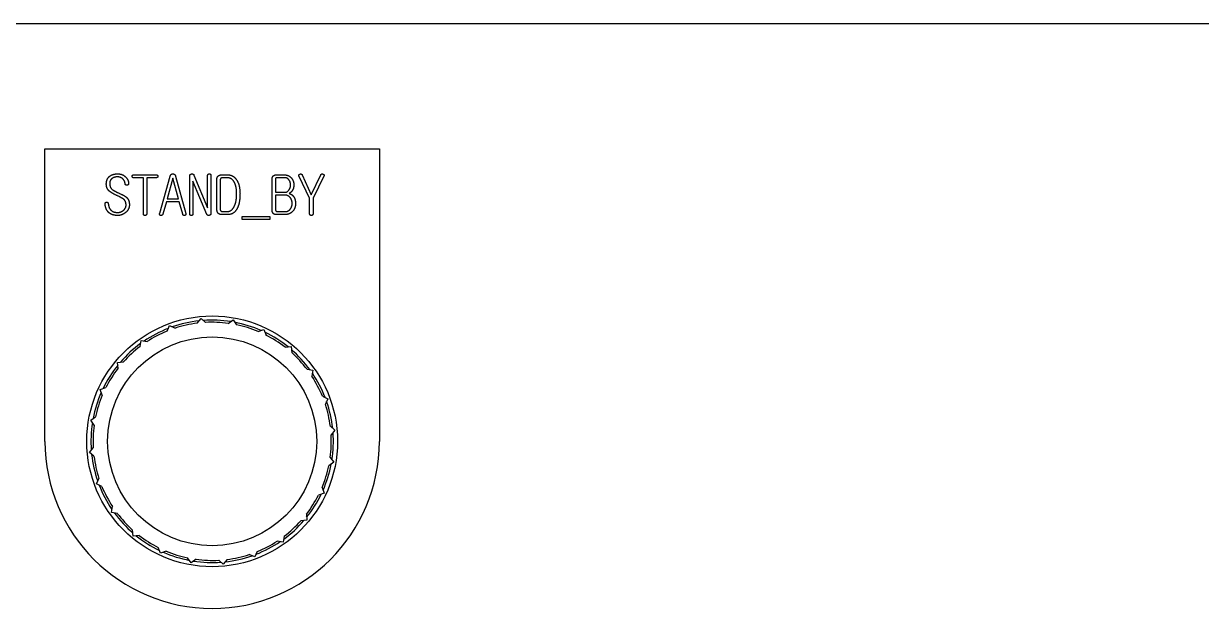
# Model space of a CAD drawing. Extents: x 109308 to 114204, y 60901 to 64142.
# Drawn here: x 112116.6 to 112257.5, y 62965.4 to 63035.4 of the extents above; entities that cross this region are included whole.
import ezdxf

# ---------------------------------------------------------------- set-up
doc = ezdxf.new("R2010")
doc.units = 0
doc.header["$LTSCALE"] = 10
doc.header["$MEASUREMENT"] = 0
doc.layers.get('0').update_dxf_attribs({"linetype": 'CONTINUOUS'})
doc.layers.add('가시적인_것_ISO_', color=3, linetype='CONTINUOUS')

# ---------------------------------------------------------------- blocks, each defined once
blk = doc.blocks.new('44Q1XC')
at = {"layer": '가시적인_것_ISO_'}
for p, q in [((16845.93, 5948.59), (17355.93, 5948.59)), ((17140.93, 5933.59), (17180.93, 5933.59)), ((17140.93, 5898.59), (17140.93, 5933.59)), ((17180.93, 5933.59), (17180.93, 5898.59)), ((17149.58, 5930.6), (17149.65, 5930.6)), ((17151.53, 5930.49), (17154.23, 5930.49)), ((17152.7, 5930.13), (17151.53, 5930.13)), ((17152.7, 5925.81), (17152.7, 5930.13)), ((17153.1, 5930.13), (17153.1, 5925.81)), ((17154.23, 5930.13), (17153.1, 5930.13)), ((17154.67, 5925.9), (17155.9, 5930.33)), ((17156.23, 5930.08), (17155.55, 5927.63)), ((17156.9, 5927.63), (17156.23, 5930.08)), ((17156.56, 5930.33), (17157.78, 5925.86)), ((17158.24, 5925.84), (17158.24, 5930.31)), ((17158.75, 5930.46), (17160.39, 5926.54)), ((17160.39, 5926.54), (17160.39, 5930.43)), ((17160.79, 5930.43), (17160.79, 5925.89)), ((17162.15, 5930.49), (17162.78, 5930.49)), ((17162.79, 5930.13), (17162.18, 5930.13)), ((17168.1, 5926.22), (17168.1, 5929.97)), ((17168.7, 5930.49), (17169.53, 5930.49)), ((17169.67, 5930.13), (17168.71, 5930.13)), ((17172.59, 5927.69), (17171.32, 5930.3)), ((17171.68, 5930.5), (17172.79, 5928.11)), ((17172.79, 5928.11), (17173.91, 5930.47)), ((17174.29, 5930.32), (17173, 5927.69)), ((17158.63, 5929.74), (17158.63, 5925.84)), ((17160.31, 5925.75), (17158.63, 5929.74)), ((17161.49, 5926.4), (17161.49, 5929.91)), ((17161.89, 5929.85), (17161.89, 5926.4)), ((17168.5, 5929.93), (17168.5, 5928.4)), ((17149.57, 5928), (17149.5, 5928.03)), ((17155.45, 5927.27), (17155.04, 5925.78)), ((17156.99, 5927.27), (17155.45, 5927.27)), ((17155.55, 5927.63), (17156.9, 5927.63)), ((17157.41, 5925.76), (17156.99, 5927.27)), ((17168.5, 5928.4), (17169.65, 5928.4)), ((17169.69, 5928.05), (17168.5, 5928.05)), ((17168.5, 5928.05), (17168.5, 5926.35)), ((17172.59, 5925.83), (17172.59, 5927.69)), ((17173, 5927.69), (17173, 5925.83)), ((17162.79, 5925.73), (17162.07, 5925.73)), ((17162.18, 5926.09), (17162.75, 5926.09)), ((17169.67, 5925.73), (17168.56, 5925.73)), ((17168.74, 5926.09), (17169.71, 5926.09)), ((17164.51, 5925.5), (17167.83, 5925.5)), ((17164.51, 5925.13), (17164.51, 5925.5)), ((17167.83, 5925.13), (17164.51, 5925.13)), ((17167.83, 5925.5), (17167.83, 5925.13)), ((17159.14, 5912.73), (17159.6, 5913.28)), ((17159.6, 5913.28), (17160.15, 5912.82)), ((17162.86, 5912.71), (17163.45, 5913.13)), ((17163.45, 5913.13), (17163.86, 5912.54)), ((17155.54, 5911.78), (17155.84, 5912.44)), ((17155.84, 5912.44), (17156.49, 5912.13)), ((17166.45, 5911.73), (17167.12, 5911.98)), ((17167.12, 5911.98), (17167.37, 5911.3)), ((17152.31, 5909.94), (17152.43, 5910.65)), ((17152.43, 5910.65), (17153.14, 5910.52)), ((17169.66, 5909.86), (17170.38, 5909.92)), ((17170.38, 5909.92), (17170.44, 5909.2)), ((17149.6, 5908.04), (17150.32, 5908.1)), ((17149.67, 5907.32), (17149.6, 5908.04)), ((17172.28, 5907.21), (17172.99, 5907.09)), ((17172.99, 5907.09), (17172.86, 5906.38)), ((17147.54, 5904.78), (17148.22, 5905.03)), ((17147.79, 5904.11), (17147.54, 5904.78)), ((17174.12, 5903.98), (17174.78, 5903.68)), ((17174.78, 5903.68), (17174.47, 5903.03)), ((17146.4, 5901.11), (17146.99, 5901.52)), ((17146.81, 5900.52), (17146.4, 5901.11)), ((17175.07, 5900.39), (17175.62, 5899.92)), ((17175.62, 5899.92), (17175.16, 5899.37)), ((17146.24, 5897.26), (17146.7, 5897.81)), ((17146.79, 5896.8), (17146.24, 5897.26)), ((17175.05, 5896.67), (17175.47, 5896.08)), ((17175.47, 5896.08), (17174.88, 5895.66)), ((17147.09, 5893.5), (17147.39, 5894.16)), ((17147.74, 5893.2), (17147.09, 5893.5)), ((17174.32, 5892.4), (17173.64, 5892.15)), ((17174.07, 5893.08), (17174.32, 5892.4)), ((17148.88, 5890.09), (17149, 5890.8)), ((17149.59, 5889.97), (17148.88, 5890.09)), ((17172.26, 5889.15), (17171.54, 5889.08)), ((17172.2, 5889.86), (17172.26, 5889.15)), ((17151.49, 5887.26), (17151.42, 5887.98)), ((17152.2, 5887.33), (17151.49, 5887.26)), ((17169.43, 5886.54), (17168.72, 5886.66)), ((17169.55, 5887.25), (17169.43, 5886.54)), ((17154.74, 5885.2), (17154.49, 5885.88)), ((17155.42, 5885.45), (17154.74, 5885.2)), ((17166.02, 5884.75), (17165.37, 5885.05)), ((17166.32, 5885.4), (17166.02, 5884.75)), ((17158.42, 5884.06), (17158, 5884.65)), ((17159, 5884.47), (17158.42, 5884.06)), ((17162.26, 5883.9), (17161.71, 5884.36)), ((17162.72, 5884.45), (17162.26, 5883.9))]:
    blk.add_line(p, q, dxfattribs=at)
for radius in [15, 12.5]:
    blk.add_circle((17160.93, 5898.59), radius, dxfattribs=at)
for radius, start, end in [(14.5, 81.1815, 94.1884), (14.5, 111.1815, 124.1884), (14.25, 112.2323, 123.1375), (14.5, 96.1815, 109.1884), (14.25, 97.2323, 108.1375), (14.25, 82.2323, 93.1375), (14.5, 66.1815, 79.1884), (14.25, 67.2323, 78.1375), (14.5, 51.1815, 64.1884), (14.5, 126.1815, 139.1884), (14.25, 52.2323, 63.1375), (14.25, 127.2323, 138.1375), (14.5, 36.1815, 49.1884), (14.25, 37.2323, 48.1375), (14.5, 141.1815, 154.1884), (14.25, 142.2323, 153.1375), (14.25, 22.2323, 33.1375), (14.5, 21.1815, 34.1884), (14.5, 156.1815, 169.1884), (14.25, 157.2323, 168.1375), (14.5, 6.1815, 19.1884), (14.25, 7.2323, 18.1375), (14.5, 171.1815, 184.1884), (14.25, 172.2323, 183.1375), (14.25, 352.2323, 3.1375), (14.5, 351.1815, 4.1884), (20, 180, 0), (14.5, 186.1815, 199.1884), (14.25, 187.2323, 198.1375), (14.25, 337.2323, 348.1375), (14.5, 336.1815, 349.1884), (14.5, 201.1815, 214.1884), (14.25, 202.2323, 213.1375), (14.25, 322.2323, 333.1375), (14.5, 321.1815, 334.1884), (14.5, 216.1815, 229.1884), (14.25, 217.2323, 228.1375), (14.5, 306.1815, 319.1884), (14.25, 307.2323, 318.1375), (14.5, 231.1815, 244.1884), (14.25, 232.2323, 243.1375), (14.5, 291.1815, 304.1884), (14.25, 292.2323, 303.1375), (14.5, 246.1815, 259.1884), (14.25, 247.2323, 258.1375), (14.5, 276.1815, 289.1884), (14.25, 277.2323, 288.1375), (14.5, 261.1815, 274.1884), (14.25, 262.2323, 273.1375)]:
    blk.add_arc((17160.93, 5898.59), radius, start, end, dxfattribs=at)
for points in [[(17148.27, 5929.39), (17148.27, 5929.97), (17148.65, 5930.3)], [(17148.65, 5930.3), (17149.01, 5930.6), (17149.58, 5930.6)], [(17148.96, 5930.05), (17148.68, 5929.84), (17148.68, 5929.51)], [(17149.6, 5930.24), (17149.23, 5930.24), (17148.96, 5930.05)], [(17150.21, 5930.03), (17149.95, 5930.24), (17149.6, 5930.24)], [(17149.65, 5930.6), (17150.2, 5930.6), (17150.57, 5930.24)], [(17150.52, 5929.41), (17150.48, 5929.8), (17150.21, 5930.03)], [(17150.57, 5930.24), (17150.9, 5929.92), (17150.94, 5929.49)], [(17151.37, 5930.32), (17151.36, 5930.49), (17151.53, 5930.49)], [(17151.53, 5930.13), (17151.38, 5930.13), (17151.37, 5930.32)], [(17154.23, 5930.49), (17154.32, 5930.49), (17154.38, 5930.44)], [(17154.39, 5930.19), (17154.34, 5930.13), (17154.23, 5930.13)], [(17154.38, 5930.44), (17154.43, 5930.39), (17154.44, 5930.32)], [(17154.44, 5930.32), (17154.45, 5930.24), (17154.39, 5930.19)], [(17155.9, 5930.33), (17155.99, 5930.6), (17156.23, 5930.6)], [(17156.23, 5930.6), (17156.46, 5930.59), (17156.56, 5930.33)], [(17158.24, 5930.31), (17158.24, 5930.43), (17158.3, 5930.51)], [(17158.3, 5930.51), (17158.36, 5930.57), (17158.46, 5930.59)], [(17158.46, 5930.59), (17158.55, 5930.61), (17158.63, 5930.57)], [(17158.63, 5930.57), (17158.71, 5930.54), (17158.75, 5930.46)], [(17160.39, 5930.43), (17160.39, 5930.51), (17160.45, 5930.56)], [(17160.45, 5930.56), (17160.51, 5930.6), (17160.59, 5930.6)], [(17160.59, 5930.6), (17160.66, 5930.6), (17160.72, 5930.56)], [(17160.72, 5930.56), (17160.79, 5930.51), (17160.79, 5930.43)], [(17161.49, 5929.91), (17161.49, 5930.2), (17161.66, 5930.35)], [(17161.66, 5930.35), (17161.82, 5930.49), (17162.15, 5930.49)], [(17161.97, 5930.06), (17161.89, 5929.98), (17161.89, 5929.85)], [(17162.18, 5930.13), (17162.04, 5930.13), (17161.97, 5930.06)], [(17162.78, 5930.49), (17163.47, 5930.49), (17163.87, 5929.86)], [(17163.55, 5929.64), (17163.26, 5930.13), (17162.79, 5930.13)], [(17168.1, 5929.97), (17168.1, 5930.23), (17168.24, 5930.35)], [(17168.24, 5930.35), (17168.38, 5930.49), (17168.7, 5930.49)], [(17168.55, 5930.1), (17168.5, 5930.04), (17168.5, 5929.93)], [(17168.71, 5930.13), (17168.6, 5930.13), (17168.55, 5930.1)], [(17169.53, 5930.49), (17170.01, 5930.49), (17170.34, 5930.18)], [(17170.12, 5929.87), (17169.93, 5930.13), (17169.67, 5930.13)], [(17170.34, 5930.18), (17170.7, 5929.84), (17170.7, 5929.27)], [(17171.32, 5930.3), (17171.27, 5930.39), (17171.31, 5930.46)], [(17171.31, 5930.46), (17171.34, 5930.53), (17171.42, 5930.57)], [(17171.42, 5930.57), (17171.49, 5930.61), (17171.56, 5930.59)], [(17171.56, 5930.59), (17171.64, 5930.58), (17171.68, 5930.5)], [(17173.91, 5930.47), (17173.95, 5930.56), (17174.04, 5930.59)], [(17174.04, 5930.59), (17174.11, 5930.61), (17174.19, 5930.58)], [(17174.19, 5930.58), (17174.27, 5930.55), (17174.3, 5930.48)], [(17174.3, 5930.48), (17174.34, 5930.41), (17174.29, 5930.32)], [(17148.62, 5928.54), (17148.27, 5928.86), (17148.27, 5929.39)], [(17149.5, 5928.03), (17148.84, 5928.34), (17148.62, 5928.54)], [(17148.68, 5929.51), (17148.68, 5929.05), (17148.86, 5928.84)], [(17148.86, 5928.84), (17149.04, 5928.63), (17149.65, 5928.35)], [(17150.59, 5929.27), (17150.52, 5929.32), (17150.52, 5929.41)], [(17150.74, 5929.23), (17150.66, 5929.23), (17150.59, 5929.27)], [(17150.88, 5929.31), (17150.83, 5929.25), (17150.74, 5929.23)], [(17150.94, 5929.49), (17150.94, 5929.38), (17150.88, 5929.31)], [(17163.86, 5928.22), (17163.86, 5929.12), (17163.55, 5929.64)], [(17163.87, 5929.86), (17164.26, 5929.24), (17164.26, 5928.22)], [(17169.65, 5928.4), (17169.92, 5928.4), (17170.11, 5928.68)], [(17170.11, 5928.68), (17170.31, 5928.94), (17170.31, 5929.27)], [(17170.31, 5929.27), (17170.31, 5929.61), (17170.12, 5929.87)], [(17170.56, 5928.68), (17170.41, 5928.4), (17170.13, 5928.26)], [(17170.7, 5929.27), (17170.7, 5928.93), (17170.56, 5928.68)], [(17148.12, 5926.98), (17148.11, 5927.08), (17148.16, 5927.15)], [(17148.16, 5927.15), (17148.22, 5927.21), (17148.29, 5927.22)], [(17148.29, 5927.22), (17148.37, 5927.23), (17148.43, 5927.18)], [(17148.43, 5927.18), (17148.49, 5927.12), (17148.51, 5927.01)], [(17150.38, 5927.53), (17150.2, 5927.7), (17149.57, 5928)], [(17149.65, 5928.35), (17150.44, 5928), (17150.68, 5927.8)], [(17150.63, 5926.88), (17150.63, 5927.3), (17150.38, 5927.53)], [(17150.68, 5927.8), (17151.03, 5927.49), (17151.03, 5926.92)], [(17163.51, 5926.6), (17163.86, 5927.17), (17163.86, 5928.22)], [(17164.26, 5928.22), (17164.26, 5927.16), (17163.96, 5926.53)], [(17170.28, 5927.74), (17170.04, 5928.05), (17169.69, 5928.05)], [(17170.13, 5928.26), (17170.42, 5928.18), (17170.62, 5927.95)], [(17170.5, 5927.06), (17170.5, 5927.46), (17170.28, 5927.74)], [(17170.62, 5927.95), (17170.9, 5927.62), (17170.9, 5927.06)], [(17148.61, 5925.93), (17148.18, 5926.27), (17148.12, 5926.98)], [(17148.51, 5927.01), (17148.56, 5926.47), (17148.88, 5926.21)], [(17149.65, 5925.62), (17148.99, 5925.62), (17148.61, 5925.93)], [(17148.88, 5926.21), (17149.16, 5925.98), (17149.63, 5925.98)], [(17149.63, 5925.98), (17149.96, 5925.98), (17150.26, 5926.19)], [(17150.56, 5925.96), (17150.15, 5925.62), (17149.65, 5925.62)], [(17150.26, 5926.19), (17150.63, 5926.45), (17150.63, 5926.88)], [(17151.03, 5926.92), (17151.03, 5926.34), (17150.56, 5925.96)], [(17152.76, 5925.67), (17152.7, 5925.72), (17152.7, 5925.81)], [(17153.1, 5925.81), (17153.1, 5925.72), (17153.03, 5925.67)], [(17154.66, 5925.71), (17154.62, 5925.79), (17154.67, 5925.9)], [(17155.04, 5925.78), (17155, 5925.69), (17154.93, 5925.65)], [(17157.5, 5925.63), (17157.42, 5925.67), (17157.41, 5925.76)], [(17157.78, 5925.86), (17157.81, 5925.77), (17157.76, 5925.7)], [(17158.29, 5925.67), (17158.24, 5925.74), (17158.24, 5925.84)], [(17158.63, 5925.84), (17158.63, 5925.73), (17158.57, 5925.67)], [(17160.59, 5925.63), (17160.39, 5925.57), (17160.31, 5925.75)], [(17160.79, 5925.89), (17160.79, 5925.68), (17160.59, 5925.63)], [(17161.64, 5925.9), (17161.49, 5926.08), (17161.49, 5926.4)], [(17162.07, 5925.73), (17161.78, 5925.73), (17161.64, 5925.9)], [(17161.89, 5926.4), (17161.89, 5926.25), (17161.97, 5926.17)], [(17161.97, 5926.17), (17162.04, 5926.09), (17162.18, 5926.09)], [(17162.75, 5926.09), (17163.21, 5926.09), (17163.51, 5926.6)], [(17163.96, 5926.53), (17163.59, 5925.73), (17162.79, 5925.73)], [(17168.23, 5925.87), (17168.1, 5926.01), (17168.1, 5926.22)], [(17168.56, 5925.73), (17168.36, 5925.73), (17168.23, 5925.87)], [(17168.5, 5926.35), (17168.5, 5926.22), (17168.57, 5926.15)], [(17168.57, 5926.15), (17168.63, 5926.09), (17168.74, 5926.09)], [(17170.53, 5926.08), (17170.18, 5925.73), (17169.67, 5925.73)], [(17169.71, 5926.09), (17170.05, 5926.09), (17170.28, 5926.39)], [(17170.28, 5926.39), (17170.5, 5926.68), (17170.5, 5927.06)], [(17170.9, 5927.06), (17170.9, 5926.45), (17170.53, 5926.08)], [(17172.65, 5925.67), (17172.59, 5925.73), (17172.59, 5925.83)], [(17173, 5925.83), (17173, 5925.73), (17172.93, 5925.67)], [(17152.9, 5925.61), (17152.81, 5925.61), (17152.76, 5925.67)], [(17153.03, 5925.67), (17152.98, 5925.61), (17152.9, 5925.61)], [(17154.78, 5925.62), (17154.69, 5925.64), (17154.66, 5925.71)], [(17154.93, 5925.65), (17154.85, 5925.6), (17154.78, 5925.62)], [(17157.64, 5925.62), (17157.56, 5925.6), (17157.5, 5925.63)], [(17157.76, 5925.7), (17157.72, 5925.64), (17157.64, 5925.62)], [(17158.43, 5925.61), (17158.35, 5925.61), (17158.29, 5925.67)], [(17158.57, 5925.67), (17158.51, 5925.61), (17158.43, 5925.61)], [(17172.79, 5925.61), (17172.71, 5925.61), (17172.65, 5925.67)], [(17172.93, 5925.67), (17172.87, 5925.61), (17172.79, 5925.61)]]:
    blk.add_open_spline(points, degree=2, dxfattribs=at)
blk = doc.blocks.new('33CSS')
blk.add_blockref('44Q1XC', (92607.27, 57567.1))

msp = doc.modelspace()

# ---------------------------------------------------------------- block references
msp.add_blockref('33CSS', (2370.936, -480.288))

doc.saveas('drawing.dxf')
